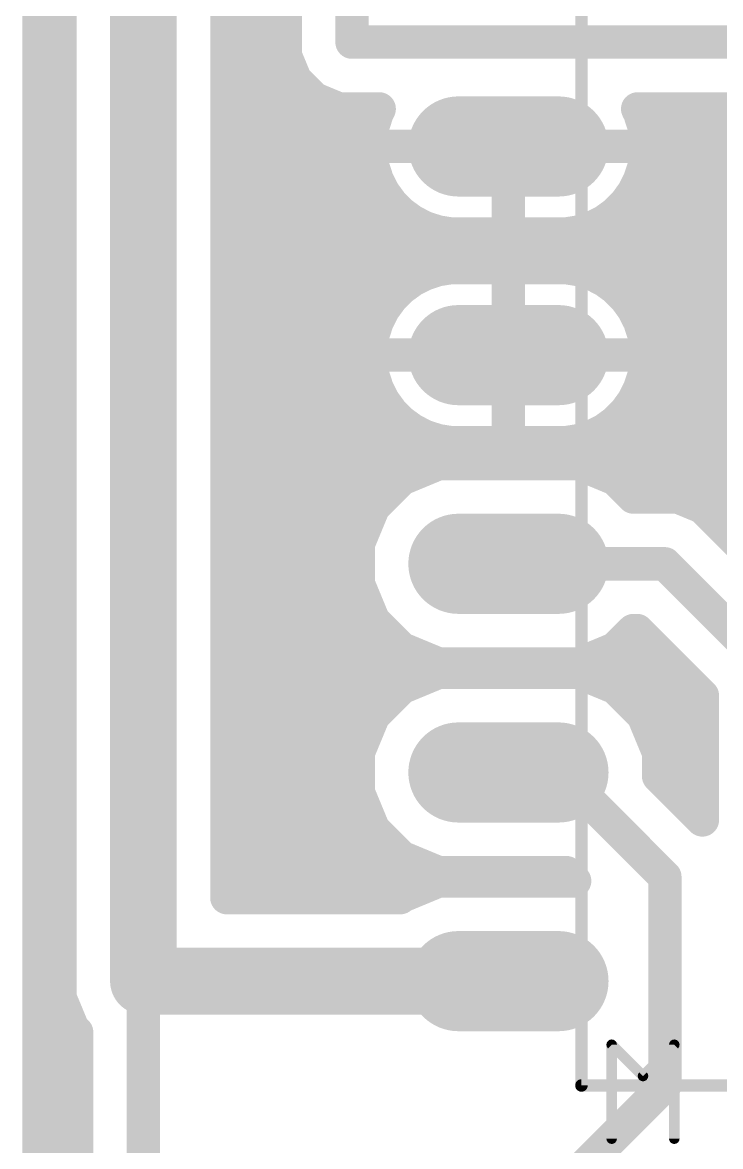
# Model space of a CAD drawing. Extents: x -0.2 to 52.3, y -1.5 to 54.9.
# Drawn here: x -0.2 to 8.3, y 6.88 to 20.56 of the extents above; entities that cross this region are included whole.
import ezdxf

# ---------------------------------------------------------------- set-up
doc = ezdxf.new("R2010")
doc.units = 0
for name, color, linetype in [('16', 175, 'CONTINUOUS'), ('17', 82, 'CONTINUOUS'), ('21', 253, 'CONTINUOUS'), ('25', 253, 'CONTINUOUS')]:
    doc.layers.add(name, color=color, linetype=linetype)

# ---------------------------------------------------------------- blocks, each defined once
blk = doc.blocks.new('LONGP100')
at = {"const_width": 1}
blk.add_lwpolyline([(-0.5, 0), (0.5, 0)], dxfattribs=at)
at = {"const_width": 0.5}
for points in [[(-0.5, 0.25, 1), (-0.5, -0.25)], [(0.5, -0.25, 1), (0.5, 0.25)]]:
    blk.add_lwpolyline(points, format="xyb", dxfattribs=at)

msp = doc.modelspace()

# ---------------------------------------------------------------- linework, layer by layer
at = {"layer": '16'}
for points, const_width in [([(0, 0), (0, 54.61)], 0.4064), ([(0.254, 35.7621), (0.254, 8.6879)], 0.4064), ([(1.27, 8.89), (1.27, 35.56)], 0.8128), ([(2.286, 9.906), (2.286, 35.1392)], 0.4064), ([(2.9972, 33.1817), (2.9972, 20.1583)], 0.4064), ([(3.81, 26.67), (3.81, 20.32)], 0.4064), ([(0, 20.7264), (0.254, 20.7264)], 0.4064), ([(2.286, 20.7264), (2.9972, 20.7264)], 0.4064), ([(0, 20.32), (0.254, 20.32)], 0.4064), ([(2.286, 20.32), (2.9972, 20.32)], 0.4064), ([(3.81, 20.32), (15.24, 20.32)], 0.4064), ([(2.9972, 20.1583), (3.1209, 19.8596)], 0.4064), ([(0, 19.9136), (0.254, 19.9136)], 0.4064), ([(2.286, 19.9136), (3.0986, 19.9136)], 0.4064), ([(3.1209, 19.8596), (3.3496, 19.6309)], 0.4064), ([(0, 19.5072), (0.254, 19.5072)], 0.4064), ([(2.286, 19.5072), (3.6483, 19.5072)], 0.4064), ([(3.3496, 19.6309), (3.6483, 19.5072)], 0.4064), ([(3.6483, 19.5072), (4.1411, 19.5072)], 0.4064), ([(4.1411, 19.5072), (4.1168, 19.4595)], 0.4064), ([(7.3132, 19.4595), (7.2889, 19.5072)], 0.4064), ([(7.2889, 19.5072), (11.7611, 19.5072)], 0.4064), ([(4.1168, 19.4595), (4.0649, 19.2998)], 0.4064), ([(7.3651, 19.2998), (7.3132, 19.4595)], 0.4064), ([(4.0649, 19.2998), (4.0386, 19.134)], 0.4064), ([(7.3914, 19.134), (7.3651, 19.2998)], 0.4064), ([(0, 19.1008), (0.254, 19.1008)], 0.4064), ([(2.286, 19.1008), (4.0386, 19.1008)], 0.4064), ([(4.0386, 19.134), (4.0386, 19.05)], 0.4064), ([(7.3914, 19.05), (7.3914, 19.134)], 0.4064), ([(7.3914, 19.1008), (11.6586, 19.1008)], 0.4064), ([(4.0386, 19.05), (5.715, 19.05)], 0.4064), ([(5.715, 19.05), (4.0386, 19.05)], 0.4064), ([(4.0386, 19.05), (4.0386, 18.966)], 0.4064), ([(4.0386, 18.966), (4.0649, 18.8002)], 0.4064), ([(5.715, 19.05), (5.715, 19.05)], 0.4064), ([(5.715, 17.9832), (5.715, 19.05)], 0.4064), ([(5.715, 19.05), (5.715, 19.05)], 0.4064), ([(5.715, 19.05), (5.715, 17.9832)], 0.4064), ([(7.3914, 19.05), (5.715, 19.05)], 0.4064), ([(5.715, 19.05), (5.715, 19.05)], 0.4064), ([(5.715, 19.05), (7.3914, 19.05)], 0.4064), ([(7.3651, 18.8002), (7.3914, 18.966)], 0.4064), ([(7.3914, 18.966), (7.3914, 19.05)], 0.4064), ([(0, 18.6944), (0.254, 18.6944)], 0.4064), ([(2.286, 18.6944), (4.0992, 18.6944)], 0.4064), ([(4.0649, 18.8002), (4.1168, 18.6405)], 0.4064), ([(5.715, 18.6944), (5.715, 18.6944)], 0.4064), ([(7.3132, 18.6405), (7.3651, 18.8002)], 0.4064), ([(7.3308, 18.6944), (11.7192, 18.6944)], 0.4064), ([(4.1168, 18.6405), (4.193, 18.4909)], 0.4064), ([(7.237, 18.4909), (7.3132, 18.6405)], 0.4064), ([(4.193, 18.4909), (4.2917, 18.355)], 0.4064), ([(7.1383, 18.355), (7.237, 18.4909)], 0.4064), ([(0, 18.288), (0.254, 18.288)], 0.4064), ([(2.286, 18.288), (4.3587, 18.288)], 0.4064), ([(4.2917, 18.355), (4.4104, 18.2363)], 0.4064), ([(5.715, 18.288), (5.715, 18.288)], 0.4064), ([(7.0196, 18.2363), (7.1383, 18.355)], 0.4064), ([(7.0713, 18.288), (11.9787, 18.288)], 0.4064), ([(4.4104, 18.2363), (4.5463, 18.1376)], 0.4064), ([(4.5463, 18.1376), (4.6959, 18.0614)], 0.4064), ([(6.7341, 18.0614), (6.8837, 18.1376)], 0.4064), ([(6.8837, 18.1376), (7.0196, 18.2363)], 0.4064), ([(4.6959, 18.0614), (4.8556, 18.0095)], 0.4064), ([(4.8556, 18.0095), (5.0214, 17.9832)], 0.4064), ([(6.4086, 17.9832), (6.5744, 18.0095)], 0.4064), ([(6.5744, 18.0095), (6.7341, 18.0614)], 0.4064), ([(0, 17.8816), (0.254, 17.8816)], 0.4064), ([(2.286, 17.8816), (14.4272, 17.8816)], 0.4064), ([(5.0214, 17.9832), (5.715, 17.9832)], 0.4064), ([(5.715, 17.9832), (6.4086, 17.9832)], 0.4064), ([(0, 17.4752), (0.254, 17.4752)], 0.4064), ([(2.286, 17.4752), (4.6499, 17.4752)], 0.4064), ([(4.6959, 17.4986), (4.5463, 17.4224)], 0.4064), ([(4.8556, 17.5505), (4.6959, 17.4986)], 0.4064), ([(5.0214, 17.5768), (4.8556, 17.5505)], 0.4064), ([(5.715, 17.5768), (5.0214, 17.5768)], 0.4064), ([(6.4086, 17.5768), (5.715, 17.5768)], 0.4064), ([(5.715, 17.5768), (5.715, 16.51)], 0.4064), ([(5.715, 16.51), (5.715, 17.5768)], 0.4064), ([(5.715, 17.4752), (5.715, 17.4752)], 0.4064), ([(6.5744, 17.5505), (6.4086, 17.5768)], 0.4064), ([(6.7341, 17.4986), (6.5744, 17.5505)], 0.4064), ([(6.8837, 17.4224), (6.7341, 17.4986)], 0.4064), ([(6.7801, 17.4752), (12.2699, 17.4752)], 0.4064), ([(4.4104, 17.3237), (4.2917, 17.205)], 0.4064), ([(4.5463, 17.4224), (4.4104, 17.3237)], 0.4064), ([(7.0196, 17.3237), (6.8837, 17.4224)], 0.4064), ([(7.1383, 17.205), (7.0196, 17.3237)], 0.4064), ([(4.2917, 17.205), (4.193, 17.0691)], 0.4064), ([(7.237, 17.0691), (7.1383, 17.205)], 0.4064), ([(0, 17.0688), (0.254, 17.0688)], 0.4064), ([(2.286, 17.0688), (4.1928, 17.0688)], 0.4064), ([(4.193, 17.0691), (4.1168, 16.9195)], 0.4064), ([(5.715, 17.0688), (5.715, 17.0688)], 0.4064), ([(7.3132, 16.9195), (7.237, 17.0691)], 0.4064), ([(7.2372, 17.0688), (11.8128, 17.0688)], 0.4064), ([(4.1168, 16.9195), (4.0649, 16.7598)], 0.4064), ([(7.3651, 16.7598), (7.3132, 16.9195)], 0.4064), ([(0, 16.6624), (0.254, 16.6624)], 0.4064), ([(2.286, 16.6624), (4.0494, 16.6624)], 0.4064), ([(4.0649, 16.7598), (4.0386, 16.594)], 0.4064), ([(5.715, 16.6624), (5.715, 16.6624)], 0.4064), ([(7.3914, 16.594), (7.3651, 16.7598)], 0.4064), ([(7.3806, 16.6624), (11.6694, 16.6624)], 0.4064), ([(4.0386, 16.594), (4.0386, 16.51)], 0.4064), ([(4.0386, 16.51), (5.715, 16.51)], 0.4064), ([(5.715, 16.51), (4.0386, 16.51)], 0.4064), ([(4.0386, 16.51), (4.0386, 16.426)], 0.4064), ([(7.3914, 16.51), (5.715, 16.51)], 0.4064), ([(5.715, 16.51), (5.715, 16.51)], 0.4064), ([(5.715, 16.51), (7.3914, 16.51)], 0.4064), ([(5.715, 16.51), (5.715, 16.51)], 0.4064), ([(5.715, 16.51), (5.715, 16.51)], 0.4064), ([(5.715, 15.4432), (5.715, 16.51)], 0.4064), ([(5.715, 16.51), (5.715, 16.51)], 0.4064), ([(5.715, 16.51), (5.715, 15.4432)], 0.4064), ([(7.3914, 16.51), (7.3914, 16.594)], 0.4064), ([(7.3914, 16.426), (7.3914, 16.51)], 0.4064), ([(4.0386, 16.426), (4.0649, 16.2602)], 0.4064), ([(7.3651, 16.2602), (7.3914, 16.426)], 0.4064), ([(0, 16.256), (0.254, 16.256)], 0.4064), ([(2.286, 16.256), (4.0662, 16.256)], 0.4064), ([(4.0649, 16.2602), (4.1168, 16.1005)], 0.4064), ([(5.715, 16.256), (5.715, 16.256)], 0.4064), ([(7.3132, 16.1005), (7.3651, 16.2602)], 0.4064), ([(7.3638, 16.256), (11.6862, 16.256)], 0.4064), ([(4.1168, 16.1005), (4.193, 15.9509)], 0.4064), ([(7.237, 15.9509), (7.3132, 16.1005)], 0.4064), ([(4.193, 15.9509), (4.2917, 15.815)], 0.4064), ([(7.1383, 15.815), (7.237, 15.9509)], 0.4064), ([(0, 15.8496), (0.254, 15.8496)], 0.4064), ([(2.286, 15.8496), (4.2666, 15.8496)], 0.4064), ([(4.2917, 15.815), (4.4104, 15.6963)], 0.4064), ([(5.715, 15.8496), (5.715, 15.8496)], 0.4064), ([(7.0196, 15.6963), (7.1383, 15.815)], 0.4064), ([(7.1634, 15.8496), (11.8866, 15.8496)], 0.4064), ([(4.4104, 15.6963), (4.5463, 15.5976)], 0.4064), ([(6.8837, 15.5976), (7.0196, 15.6963)], 0.4064), ([(4.5463, 15.5976), (4.6959, 15.5214)], 0.4064), ([(6.7341, 15.5214), (6.8837, 15.5976)], 0.4064), ([(0, 15.4432), (0.254, 15.4432)], 0.4064), ([(2.286, 15.4432), (5.0214, 15.4432)], 0.4064), ([(4.6959, 15.5214), (4.8556, 15.4695)], 0.4064), ([(4.8556, 15.4695), (5.0214, 15.4432)], 0.4064), ([(5.0214, 15.4432), (5.715, 15.4432)], 0.4064), ([(5.715, 15.4432), (6.4086, 15.4432)], 0.4064), ([(5.715, 15.4432), (5.715, 15.4432)], 0.4064), ([(6.4086, 15.4432), (6.5744, 15.4695)], 0.4064), ([(6.4086, 15.4432), (12.6414, 15.4432)], 0.4064), ([(6.5744, 15.4695), (6.7341, 15.5214)], 0.4064), ([(4.8629, 15.1892), (4.4148, 15.0036)], 0.4064), ([(6.5671, 15.1892), (4.8629, 15.1892)], 0.4064), ([(7.0152, 15.0036), (6.5671, 15.1892)], 0.4064), ([(0, 15.0368), (0.254, 15.0368)], 0.4064), ([(2.286, 15.0368), (4.495, 15.0368)], 0.4064), ([(4.4148, 15.0036), (4.0718, 14.6606)], 0.4064), ([(6.935, 15.0368), (12.115, 15.0368)], 0.4064), ([(7.236, 14.7828), (7.0152, 15.0036)], 0.4064), ([(7.7817, 14.7828), (7.236, 14.7828)], 0.4064), ([(8.0804, 14.6591), (7.7817, 14.7828)], 0.4064), ([(0, 14.6304), (0.254, 14.6304)], 0.4064), ([(2.286, 14.6304), (4.0593, 14.6304)], 0.4064), ([(4.0718, 14.6606), (3.8862, 14.2125)], 0.4064), ([(9.3504, 13.3891), (8.0804, 14.6591)], 0.4064), ([(8.1091, 14.6304), (10.9409, 14.6304)], 0.4064), ([(0, 14.224), (0.254, 14.224)], 0.4064), ([(2.286, 14.224), (3.891, 14.224)], 0.4064), ([(3.8862, 14.2125), (3.8862, 13.7275)], 0.4064), ([(5.715, 13.97), (7.62, 13.97)], 0.4064), ([(7.62, 13.97), (8.89, 12.7)], 0.4064), ([(0, 13.8176), (0.254, 13.8176)], 0.4064), ([(2.286, 13.8176), (3.8862, 13.8176)], 0.4064), ([(3.8862, 13.7275), (4.0718, 13.2794)], 0.4064), ([(0, 13.4112), (0.254, 13.4112)], 0.4064), ([(2.286, 13.4112), (4.0172, 13.4112)], 0.4064), ([(4.0718, 13.2794), (4.4148, 12.9364)], 0.4064), ([(7.0152, 12.9364), (7.236, 13.1572)], 0.4064), ([(7.236, 13.1572), (7.2833, 13.1572)], 0.4064), ([(7.2833, 13.1572), (8.0772, 12.3633)], 0.4064), ([(0, 13.0048), (0.254, 13.0048)], 0.4064), ([(2.286, 13.0048), (4.3464, 13.0048)], 0.4064), ([(4.4148, 12.9364), (4.8629, 12.7508)], 0.4064), ([(6.5671, 12.7508), (7.0152, 12.9364)], 0.4064), ([(7.0836, 13.0048), (7.4357, 13.0048)], 0.4064), ([(4.8629, 12.7508), (6.5671, 12.7508)], 0.4064), ([(0, 12.5984), (0.254, 12.5984)], 0.4064), ([(2.286, 12.5984), (4.7403, 12.5984)], 0.4064), ([(4.8629, 12.6492), (4.4148, 12.4636)], 0.4064), ([(6.5671, 12.6492), (4.8629, 12.6492)], 0.4064), ([(7.0152, 12.4636), (6.5671, 12.6492)], 0.4064), ([(6.6897, 12.5984), (7.8421, 12.5984)], 0.4064), ([(4.4148, 12.4636), (4.0718, 12.1206)], 0.4064), ([(7.3582, 12.1206), (7.0152, 12.4636)], 0.4064), ([(8.0772, 12.3633), (8.0772, 10.8523)], 0.4064), ([(0, 12.192), (0.254, 12.192)], 0.4064), ([(2.286, 12.192), (4.1432, 12.192)], 0.4064), ([(4.0718, 12.1206), (3.8862, 11.6725)], 0.4064), ([(7.2868, 12.192), (8.0772, 12.192)], 0.4064), ([(7.5438, 11.6725), (7.3582, 12.1206)], 0.4064), ([(0, 11.7856), (0.254, 11.7856)], 0.4064), ([(2.286, 11.7856), (3.933, 11.7856)], 0.4064), ([(7.497, 11.7856), (8.0772, 11.7856)], 0.4064), ([(3.8862, 11.6725), (3.8862, 11.1875)], 0.4064), ([(7.5438, 11.3857), (7.5438, 11.6725)], 0.4064), ([(5.715, 11.43), (6.35, 11.43)], 0.4064), ([(6.35, 11.43), (7.62, 10.16)], 0.4064), ([(0, 11.3792), (0.254, 11.3792)], 0.4064), ([(2.286, 11.3792), (3.8862, 11.3792)], 0.4064), ([(8.0772, 10.8523), (7.5438, 11.3857)], 0.4064), ([(7.5503, 11.3792), (8.0772, 11.3792)], 0.4064), ([(3.8862, 11.1875), (4.0718, 10.7394)], 0.4064), ([(0, 10.9728), (0.254, 10.9728)], 0.4064), ([(2.286, 10.9728), (3.9751, 10.9728)], 0.4064), ([(7.9567, 10.9728), (8.0772, 10.9728)], 0.4064), ([(4.0718, 10.7394), (4.4148, 10.3964)], 0.4064), ([(0, 10.5664), (0.254, 10.5664)], 0.4064), ([(2.286, 10.5664), (4.2448, 10.5664)], 0.4064), ([(4.4148, 10.3964), (4.8629, 10.2108)], 0.4064), ([(4.8629, 10.2108), (6.4197, 10.2108)], 0.4064), ([(6.4197, 10.2108), (6.5213, 10.1092)], 0.4064), ([(0, 10.16), (0.254, 10.16)], 0.4064), ([(2.286, 10.16), (6.4705, 10.16)], 0.4064), ([(4.8629, 10.1092), (4.4148, 9.9236)], 0.4064), ([(6.5213, 10.1092), (4.8629, 10.1092)], 0.4064), ([(7.62, 10.16), (7.62, 7.62)], 0.4064), ([(4.4148, 9.9236), (4.3972, 9.906)], 0.4064), ([(4.3972, 9.906), (2.286, 9.906)], 0.4064), ([(0, 9.7536), (0.254, 9.7536)], 0.4064), ([(0, 9.3472), (0.254, 9.3472)], 0.4064), ([(5.715, 8.89), (1.27, 8.89)], 0.8128), ([(0, 8.9408), (0.254, 8.9408)], 0.4064), ([(1.27, 2.54), (1.27, 8.89)], 0.4064), ([(0.254, 8.6879), (0.4087, 8.3145)], 0.4064), ([(0, 8.5344), (0.3176, 8.5344)], 0.4064), ([(0.4087, 8.3145), (0.4572, 8.266)], 0.4064), ([(0.4572, 8.266), (0.4572, 2.3783)], 0.4064), ([(0, 8.128), (0.4572, 8.128)], 0.4064), ([(0, 7.7216), (0.4572, 7.7216)], 0.4064), ([(7.62, 7.62), (6.35, 6.35)], 0.4064), ([(0, 7.3152), (0.4572, 7.3152)], 0.4064), ([(0, 6.9088), (0.4572, 6.9088)], 0.4064)]:
    msp.add_lwpolyline(points, dxfattribs=dict(at, const_width=const_width))
for points, const_width in [([(0, 20.828, 1), (0, 20.6248)], 0.2032), ([(0.254, 20.6248, 1), (0.254, 20.828)], 0.2032), ([(2.286, 20.828, 1), (2.286, 20.6248)], 0.2032), ([(2.9972, 20.6248, 1), (2.9972, 20.828)], 0.2032), ([(0, 20.4216, 1), (0, 20.2184)], 0.2032), ([(0.254, 20.2184, 1), (0.254, 20.4216)], 0.2032), ([(2.286, 20.4216, 1), (2.286, 20.2184)], 0.2032), ([(2.9972, 20.2184, 1), (2.9972, 20.4216)], 0.2032), ([(3.81, 20.4216, 1), (3.81, 20.2184)], 0.2032), ([(3.7084, 20.32, 1), (3.9116, 20.32)], 0.2032), ([(3.0911, 20.1972, 1), (2.9033, 20.1194)], 0.2032), ([(2.8956, 20.1583, 1), (3.0988, 20.1583)], 0.2032), ([(0, 20.0152, 1), (0, 19.812)], 0.2032), ([(0.254, 19.812, 1), (0.254, 20.0152)], 0.2032), ([(2.286, 20.0152, 1), (2.286, 19.812)], 0.2032), ([(3.0986, 19.812, 1), (3.0986, 20.0152)], 0.2032), ([(3.1928, 19.9314, 1), (3.0491, 19.7877)], 0.2032), ([(3.0271, 19.8207, 1), (3.2148, 19.8985)], 0.2032), ([(0, 19.6088, 1), (0, 19.4056)], 0.2032), ([(0.254, 19.4056, 1), (0.254, 19.6088)], 0.2032), ([(2.286, 19.6088, 1), (2.286, 19.4056)], 0.2032), ([(3.3885, 19.7248, 1), (3.3107, 19.5371)], 0.2032), ([(3.2777, 19.5591, 1), (3.4214, 19.7028)], 0.2032), ([(3.6483, 19.6088, 1), (3.6483, 19.4056)], 0.2032), ([(3.6094, 19.4133, 1), (3.6872, 19.6011)], 0.2032), ([(3.6483, 19.4056, 1), (3.6483, 19.6088)], 0.2032), ([(4.2316, 19.4611, 1), (4.0505, 19.5533)], 0.2032), ([(4.1411, 19.4056, 1), (4.1411, 19.6088)], 0.2032), ([(7.3795, 19.5533, 1), (7.1984, 19.4611)], 0.2032), ([(7.2889, 19.6088, 1), (7.2889, 19.4056)], 0.2032), ([(4.0262, 19.5056, 1), (4.2073, 19.4134)], 0.2032), ([(4.2134, 19.4281, 1), (4.0201, 19.4909)], 0.2032), ([(7.4099, 19.4909, 1), (7.2166, 19.4281)], 0.2032), ([(7.2227, 19.4134, 1), (7.4038, 19.5056)], 0.2032), ([(3.9682, 19.3312, 1), (4.1615, 19.2684)], 0.2032), ([(4.1652, 19.2839, 1), (3.9645, 19.3157)], 0.2032), ([(7.4655, 19.3157, 1), (7.2648, 19.2839)], 0.2032), ([(7.2685, 19.2684, 1), (7.4618, 19.3312)], 0.2032), ([(0, 19.2024, 1), (0, 18.9992)], 0.2032), ([(0.254, 18.9992, 1), (0.254, 19.2024)], 0.2032), ([(2.286, 19.2024, 1), (2.286, 18.9992)], 0.2032), ([(4.1402, 19.134, 1), (3.937, 19.134)], 0.2032), ([(4.0386, 18.9992, 1), (4.0386, 19.2024)], 0.2032), ([(7.493, 19.134, 1), (7.2898, 19.134)], 0.2032), ([(7.3914, 19.2024, 1), (7.3914, 18.9992)], 0.2032), ([(4.0386, 19.1516, 1), (4.0386, 18.9484)], 0.2032), ([(4.0386, 19.1516, 1), (4.0386, 18.9484)], 0.2032), ([(4.1402, 19.05, 1), (3.937, 19.05)], 0.2032), ([(3.9383, 19.1499, 1), (4.1389, 19.1181)], 0.2032), ([(4.1389, 18.9819, 1), (3.9383, 18.9501)], 0.2032), ([(5.8166, 19.05, 1), (5.6134, 19.05)], 0.2032), ([(5.8166, 19.05, 1), (5.6134, 19.05)], 0.2032), ([(5.715, 19.1516, 1), (5.715, 18.9484)], 0.2032), ([(5.8166, 19.05, 1), (5.6134, 19.05)], 0.2032), ([(5.715, 19.1516, 1), (5.715, 18.9484)], 0.2032), ([(5.8166, 19.05, 1), (5.6134, 19.05)], 0.2032), ([(5.715, 19.1516, 1), (5.715, 18.9484)], 0.2032), ([(5.715, 18.9484, 1), (5.715, 19.1516)], 0.2032), ([(5.715, 18.9484, 1), (5.715, 19.1516)], 0.2032), ([(5.715, 18.9484, 1), (5.715, 19.1516)], 0.2032), ([(7.493, 19.05, 1), (7.2898, 19.05)], 0.2032), ([(7.291, 19.1181, 1), (7.4917, 19.1499)], 0.2032), ([(7.4917, 18.9501, 1), (7.291, 18.9819)], 0.2032), ([(7.3914, 18.9484, 1), (7.3914, 19.1516)], 0.2032), ([(7.3914, 18.9484, 1), (7.3914, 19.1516)], 0.2032), ([(3.937, 19.05, 1), (4.1402, 19.05)], 0.2032), ([(3.937, 18.966, 1), (4.1402, 18.966)], 0.2032), ([(5.6134, 19.05, 1), (5.8166, 19.05)], 0.2032), ([(5.6134, 19.05, 1), (5.8166, 19.05)], 0.2032), ([(7.2898, 19.05, 1), (7.493, 19.05)], 0.2032), ([(7.2898, 18.966, 1), (7.493, 18.966)], 0.2032), ([(0, 18.796, 1), (0, 18.5928)], 0.2032), ([(0.254, 18.5928, 1), (0.254, 18.796)], 0.2032), ([(2.286, 18.796, 1), (2.286, 18.5928)], 0.2032), ([(4.1615, 18.8316, 1), (3.9682, 18.7688)], 0.2032), ([(3.9645, 18.7843, 1), (4.1652, 18.8161)], 0.2032), ([(4.0992, 18.5928, 1), (4.0992, 18.796)], 0.2032), ([(5.715, 18.796, 1), (5.715, 18.5928)], 0.2032), ([(5.715, 18.5928, 1), (5.715, 18.796)], 0.2032), ([(7.3308, 18.796, 1), (7.3308, 18.5928)], 0.2032), ([(7.2648, 18.8161, 1), (7.4655, 18.7843)], 0.2032), ([(7.4618, 18.7688, 1), (7.2685, 18.8316)], 0.2032), ([(4.2073, 18.6866, 1), (4.0262, 18.5944)], 0.2032), ([(4.0201, 18.6091, 1), (4.2134, 18.6719)], 0.2032), ([(7.2166, 18.6719, 1), (7.4099, 18.6091)], 0.2032), ([(7.4038, 18.5944, 1), (7.2227, 18.6866)], 0.2032), ([(4.2752, 18.5506, 1), (4.1108, 18.4312)], 0.2032), ([(4.1025, 18.4447, 1), (4.2835, 18.537)], 0.2032), ([(7.1465, 18.537, 1), (7.3275, 18.4447)], 0.2032), ([(7.3192, 18.4312, 1), (7.1548, 18.5506)], 0.2032), ([(0, 18.3896, 1), (0, 18.1864)], 0.2032), ([(0.254, 18.1864, 1), (0.254, 18.3896)], 0.2032), ([(2.286, 18.3896, 1), (2.286, 18.1864)], 0.2032), ([(4.3635, 18.4269, 1), (4.2198, 18.2832)], 0.2032), ([(4.2095, 18.2953, 1), (4.3739, 18.4147)], 0.2032), ([(4.3587, 18.1864, 1), (4.3587, 18.3896)], 0.2032), ([(5.715, 18.3896, 1), (5.715, 18.1864)], 0.2032), ([(5.715, 18.1864, 1), (5.715, 18.3896)], 0.2032), ([(7.0713, 18.3896, 1), (7.0713, 18.1864)], 0.2032), ([(7.0561, 18.4147, 1), (7.2205, 18.2953)], 0.2032), ([(7.2101, 18.2832, 1), (7.0665, 18.4269)], 0.2032), ([(4.4701, 18.3185, 1), (4.3507, 18.1541)], 0.2032), ([(4.3386, 18.1644, 1), (4.4823, 18.3081)], 0.2032), ([(4.5924, 18.2281, 1), (4.5001, 18.0471)], 0.2032), ([(6.9298, 18.0471, 1), (6.8376, 18.2281)], 0.2032), ([(6.9477, 18.3081, 1), (7.0914, 18.1644)], 0.2032), ([(7.0793, 18.1541, 1), (6.9599, 18.3185)], 0.2032), ([(4.4866, 18.0554, 1), (4.606, 18.2198)], 0.2032), ([(4.7273, 18.158, 1), (4.6645, 17.9647)], 0.2032), ([(4.6498, 17.9708, 1), (4.742, 18.1519)], 0.2032), ([(4.8715, 18.1098, 1), (4.8397, 17.9091)], 0.2032), ([(4.8242, 17.9128, 1), (4.887, 18.1061)], 0.2032), ([(6.543, 18.1061, 1), (6.6058, 17.9128)], 0.2032), ([(6.5903, 17.9091, 1), (6.5585, 18.1098)], 0.2032), ([(6.688, 18.1519, 1), (6.7802, 17.9708)], 0.2032), ([(6.7655, 17.9647, 1), (6.7027, 18.158)], 0.2032), ([(6.824, 18.2198, 1), (6.9434, 18.0554)], 0.2032), ([(0, 17.9832, 1), (0, 17.78)], 0.2032), ([(0.254, 17.78, 1), (0.254, 17.9832)], 0.2032), ([(2.286, 17.9832, 1), (2.286, 17.78)], 0.2032), ([(5.0214, 18.0848, 1), (5.0214, 17.8816)], 0.2032), ([(5.0055, 17.8829, 1), (5.0373, 18.0835)], 0.2032), ([(5.715, 18.0848, 1), (5.715, 17.8816)], 0.2032), ([(5.6134, 17.9832, 1), (5.8166, 17.9832)], 0.2032), ([(5.6134, 17.9832, 1), (5.8166, 17.9832)], 0.2032), ([(5.715, 17.8816, 1), (5.715, 18.0848)], 0.2032), ([(6.3927, 18.0835, 1), (6.4245, 17.8829)], 0.2032), ([(6.4086, 17.8816, 1), (6.4086, 18.0848)], 0.2032), ([(0, 17.5768, 1), (0, 17.3736)], 0.2032), ([(0.254, 17.3736, 1), (0.254, 17.5768)], 0.2032), ([(2.286, 17.5768, 1), (2.286, 17.3736)], 0.2032), ([(4.6645, 17.5953, 1), (4.7273, 17.402)], 0.2032), ([(4.742, 17.4081, 1), (4.6498, 17.5892)], 0.2032), ([(4.6499, 17.3736, 1), (4.6499, 17.5768)], 0.2032), ([(4.8397, 17.6509, 1), (4.8715, 17.4502)], 0.2032), ([(4.887, 17.4539, 1), (4.8242, 17.6472)], 0.2032), ([(5.0214, 17.6784, 1), (5.0214, 17.4752)], 0.2032), ([(5.0373, 17.4764, 1), (5.0055, 17.6771)], 0.2032), ([(5.715, 17.6784, 1), (5.715, 17.4752)], 0.2032), ([(5.8166, 17.5768, 1), (5.6134, 17.5768)], 0.2032), ([(5.8166, 17.5768, 1), (5.6134, 17.5768)], 0.2032), ([(5.715, 17.5768, 1), (5.715, 17.3736)], 0.2032), ([(5.715, 17.4752, 1), (5.715, 17.6784)], 0.2032), ([(5.715, 17.3736, 1), (5.715, 17.5768)], 0.2032), ([(6.4245, 17.6771, 1), (6.3927, 17.4764)], 0.2032), ([(6.4086, 17.4752, 1), (6.4086, 17.6784)], 0.2032), ([(6.6058, 17.6472, 1), (6.543, 17.4539)], 0.2032), ([(6.5585, 17.4502, 1), (6.5903, 17.6509)], 0.2032), ([(6.7802, 17.5892, 1), (6.688, 17.4081)], 0.2032), ([(6.7801, 17.5768, 1), (6.7801, 17.3736)], 0.2032), ([(6.7027, 17.402, 1), (6.7655, 17.5953)], 0.2032), ([(4.4823, 17.2519, 1), (4.3386, 17.3955)], 0.2032), ([(4.5001, 17.5129, 1), (4.5924, 17.3319)], 0.2032), ([(4.606, 17.3402, 1), (4.4866, 17.5046)], 0.2032), ([(6.9434, 17.5046, 1), (6.824, 17.3402)], 0.2032), ([(6.8376, 17.3319, 1), (6.9298, 17.5129)], 0.2032), ([(7.0914, 17.3955, 1), (6.9477, 17.2519)], 0.2032), ([(4.2198, 17.2768, 1), (4.3635, 17.1331)], 0.2032), ([(4.3739, 17.1453, 1), (4.2095, 17.2647)], 0.2032), ([(4.3507, 17.4059, 1), (4.4701, 17.2415)], 0.2032), ([(6.9599, 17.2415, 1), (7.0793, 17.4059)], 0.2032), ([(7.2205, 17.2647, 1), (7.0561, 17.1453)], 0.2032), ([(7.0665, 17.1331, 1), (7.2101, 17.2768)], 0.2032), ([(0, 17.1704, 1), (0, 16.9672)], 0.2032), ([(0.254, 16.9672, 1), (0.254, 17.1704)], 0.2032), ([(2.286, 17.1704, 1), (2.286, 16.9672)], 0.2032), ([(4.2835, 17.023, 1), (4.1025, 17.1152)], 0.2032), ([(4.1928, 16.9672, 1), (4.1928, 17.1704)], 0.2032), ([(5.715, 17.1704, 1), (5.715, 16.9672)], 0.2032), ([(5.715, 16.9672, 1), (5.715, 17.1704)], 0.2032), ([(7.3275, 17.1152, 1), (7.1465, 17.023)], 0.2032), ([(7.2372, 17.1704, 1), (7.2372, 16.9672)], 0.2032), ([(4.2134, 16.8881, 1), (4.0201, 16.9509)], 0.2032), ([(4.1108, 17.1288, 1), (4.2752, 17.0094)], 0.2032), ([(7.1548, 17.0094, 1), (7.3192, 17.1288)], 0.2032), ([(7.4099, 16.9509, 1), (7.2166, 16.8881)], 0.2032), ([(4.0262, 16.9656, 1), (4.2073, 16.8734)], 0.2032), ([(7.2227, 16.8734, 1), (7.4038, 16.9656)], 0.2032), ([(0, 16.764, 1), (0, 16.5608)], 0.2032), ([(0.254, 16.5608, 1), (0.254, 16.764)], 0.2032), ([(2.286, 16.764, 1), (2.286, 16.5608)], 0.2032), ([(3.9682, 16.7912, 1), (4.1615, 16.7284)], 0.2032), ([(4.1652, 16.7439, 1), (3.9645, 16.7757)], 0.2032), ([(4.0494, 16.5608, 1), (4.0494, 16.764)], 0.2032), ([(5.715, 16.764, 1), (5.715, 16.5608)], 0.2032), ([(5.715, 16.5608, 1), (5.715, 16.764)], 0.2032), ([(7.4655, 16.7757, 1), (7.2648, 16.7439)], 0.2032), ([(7.2685, 16.7284, 1), (7.4618, 16.7912)], 0.2032), ([(7.3806, 16.764, 1), (7.3806, 16.5608)], 0.2032), ([(4.1402, 16.594, 1), (3.937, 16.594)], 0.2032), ([(4.0386, 16.6116, 1), (4.0386, 16.4084)], 0.2032), ([(4.0386, 16.6116, 1), (4.0386, 16.4084)], 0.2032), ([(4.1402, 16.51, 1), (3.937, 16.51)], 0.2032), ([(3.9383, 16.6099, 1), (4.1389, 16.5781)], 0.2032), ([(5.715, 16.6116, 1), (5.715, 16.4084)], 0.2032), ([(5.8166, 16.51, 1), (5.6134, 16.51)], 0.2032), ([(5.715, 16.6116, 1), (5.715, 16.4084)], 0.2032), ([(5.715, 16.6116, 1), (5.715, 16.4084)], 0.2032), ([(5.8166, 16.51, 1), (5.6134, 16.51)], 0.2032), ([(5.8166, 16.51, 1), (5.6134, 16.51)], 0.2032), ([(5.715, 16.6116, 1), (5.715, 16.4084)], 0.2032), ([(5.8166, 16.51, 1), (5.6134, 16.51)], 0.2032), ([(5.715, 16.4084, 1), (5.715, 16.6116)], 0.2032), ([(5.715, 16.4084, 1), (5.715, 16.6116)], 0.2032), ([(5.715, 16.4084, 1), (5.715, 16.6116)], 0.2032), ([(5.715, 16.4084, 1), (5.715, 16.6116)], 0.2032), ([(7.493, 16.594, 1), (7.2898, 16.594)], 0.2032), ([(7.493, 16.51, 1), (7.2898, 16.51)], 0.2032), ([(7.291, 16.5781, 1), (7.4917, 16.6099)], 0.2032), ([(7.3914, 16.4084, 1), (7.3914, 16.6116)], 0.2032), ([(7.3914, 16.4084, 1), (7.3914, 16.6116)], 0.2032), ([(4.1389, 16.4419, 1), (3.9383, 16.4101)], 0.2032), ([(3.937, 16.51, 1), (4.1402, 16.51)], 0.2032), ([(5.6134, 16.51, 1), (5.8166, 16.51)], 0.2032), ([(5.6134, 16.51, 1), (5.8166, 16.51)], 0.2032), ([(5.6134, 16.51, 1), (5.8166, 16.51)], 0.2032), ([(5.6134, 16.51, 1), (5.8166, 16.51)], 0.2032), ([(7.2898, 16.51, 1), (7.493, 16.51)], 0.2032), ([(7.4917, 16.4101, 1), (7.291, 16.4419)], 0.2032), ([(0, 16.3576, 1), (0, 16.1544)], 0.2032), ([(0.254, 16.1544, 1), (0.254, 16.3576)], 0.2032), ([(2.286, 16.3576, 1), (2.286, 16.1544)], 0.2032), ([(3.937, 16.426, 1), (4.1402, 16.426)], 0.2032), ([(4.1615, 16.2916, 1), (3.9682, 16.2288)], 0.2032), ([(4.0662, 16.1544, 1), (4.0662, 16.3576)], 0.2032), ([(5.715, 16.3576, 1), (5.715, 16.1544)], 0.2032), ([(5.715, 16.1544, 1), (5.715, 16.3576)], 0.2032), ([(7.3638, 16.3576, 1), (7.3638, 16.1544)], 0.2032), ([(7.4618, 16.2288, 1), (7.2685, 16.2916)], 0.2032), ([(7.2898, 16.426, 1), (7.493, 16.426)], 0.2032), ([(3.9645, 16.2443, 1), (4.1652, 16.2761)], 0.2032), ([(4.2073, 16.1466, 1), (4.0262, 16.0544)], 0.2032), ([(7.4038, 16.0544, 1), (7.2227, 16.1466)], 0.2032), ([(7.2648, 16.2761, 1), (7.4655, 16.2443)], 0.2032), ([(4.0201, 16.0691, 1), (4.2134, 16.1319)], 0.2032), ([(4.2752, 16.0106, 1), (4.1108, 15.8912)], 0.2032), ([(7.3192, 15.8912, 1), (7.1548, 16.0106)], 0.2032), ([(7.2166, 16.1319, 1), (7.4099, 16.0691)], 0.2032), ([(0, 15.9512, 1), (0, 15.748)], 0.2032), ([(0.254, 15.748, 1), (0.254, 15.9512)], 0.2032), ([(2.286, 15.9512, 1), (2.286, 15.748)], 0.2032), ([(4.1025, 15.9047, 1), (4.2835, 15.997)], 0.2032), ([(4.3635, 15.8869, 1), (4.2198, 15.7432)], 0.2032), ([(4.2666, 15.748, 1), (4.2666, 15.9512)], 0.2032), ([(5.715, 15.9512, 1), (5.715, 15.748)], 0.2032), ([(5.715, 15.748, 1), (5.715, 15.9512)], 0.2032), ([(7.1634, 15.9512, 1), (7.1634, 15.748)], 0.2032), ([(7.2101, 15.7432, 1), (7.0665, 15.8869)], 0.2032), ([(7.1465, 15.997, 1), (7.3275, 15.9047)], 0.2032), ([(4.2095, 15.7553, 1), (4.3739, 15.8747)], 0.2032), ([(4.4701, 15.7785, 1), (4.3507, 15.6141)], 0.2032), ([(7.0793, 15.6141, 1), (6.9599, 15.7785)], 0.2032), ([(7.0561, 15.8747, 1), (7.2205, 15.7553)], 0.2032), ([(4.3386, 15.6244, 1), (4.4823, 15.7681)], 0.2032), ([(4.5924, 15.6881, 1), (4.5001, 15.5071)], 0.2032), ([(4.4866, 15.5154, 1), (4.606, 15.6798)], 0.2032), ([(6.824, 15.6798, 1), (6.9434, 15.5154)], 0.2032), ([(6.9298, 15.5071, 1), (6.8376, 15.6881)], 0.2032), ([(6.9477, 15.7681, 1), (7.0914, 15.6244)], 0.2032), ([(0, 15.5448, 1), (0, 15.3416)], 0.2032), ([(0.254, 15.3416, 1), (0.254, 15.5448)], 0.2032), ([(2.286, 15.5448, 1), (2.286, 15.3416)], 0.2032), ([(4.7273, 15.618, 1), (4.6645, 15.4247)], 0.2032), ([(4.6498, 15.4308, 1), (4.742, 15.6119)], 0.2032), ([(4.8715, 15.5698, 1), (4.8397, 15.3691)], 0.2032), ([(4.8242, 15.3728, 1), (4.887, 15.5661)], 0.2032), ([(5.0214, 15.5448, 1), (5.0214, 15.3416)], 0.2032), ([(5.0055, 15.3429, 1), (5.0373, 15.5435)], 0.2032), ([(5.0214, 15.3416, 1), (5.0214, 15.5448)], 0.2032), ([(5.715, 15.5448, 1), (5.715, 15.3416)], 0.2032), ([(5.715, 15.5448, 1), (5.715, 15.3416)], 0.2032), ([(5.715, 15.3416, 1), (5.715, 15.5448)], 0.2032), ([(5.715, 15.3416, 1), (5.715, 15.5448)], 0.2032), ([(6.4086, 15.5448, 1), (6.4086, 15.3416)], 0.2032), ([(6.3927, 15.5435, 1), (6.4245, 15.3429)], 0.2032), ([(6.4086, 15.3416, 1), (6.4086, 15.5448)], 0.2032), ([(6.543, 15.5661, 1), (6.6058, 15.3728)], 0.2032), ([(6.5903, 15.3691, 1), (6.5585, 15.5698)], 0.2032), ([(6.688, 15.6119, 1), (6.7802, 15.4308)], 0.2032), ([(6.7655, 15.4247, 1), (6.7027, 15.618)], 0.2032), ([(5.6134, 15.4432, 1), (5.8166, 15.4432)], 0.2032), ([(5.6134, 15.4432, 1), (5.8166, 15.4432)], 0.2032), ([(4.8629, 15.2908, 1), (4.8629, 15.0876)], 0.2032), ([(4.9018, 15.0953, 1), (4.824, 15.2831)], 0.2032), ([(6.606, 15.2831, 1), (6.5282, 15.0953)], 0.2032), ([(6.5671, 15.0876, 1), (6.5671, 15.2908)], 0.2032), ([(0, 15.1384, 1), (0, 14.9352)], 0.2032), ([(0.254, 14.9352, 1), (0.254, 15.1384)], 0.2032), ([(2.286, 15.1384, 1), (2.286, 14.9352)], 0.2032), ([(4.3759, 15.0975, 1), (4.4537, 14.9097)], 0.2032), ([(4.4866, 14.9317, 1), (4.3429, 15.0754)], 0.2032), ([(4.495, 14.9352, 1), (4.495, 15.1384)], 0.2032), ([(6.935, 15.1384, 1), (6.935, 14.9352)], 0.2032), ([(7.0871, 15.0754, 1), (6.9434, 14.9317)], 0.2032), ([(6.9763, 14.9097, 1), (7.0541, 15.0975)], 0.2032), ([(7.236, 14.8844, 1), (7.236, 14.6812)], 0.2032), ([(7.1642, 14.711, 1), (7.3078, 14.8546)], 0.2032), ([(7.8206, 14.8767, 1), (7.7428, 14.6889)], 0.2032), ([(7.7817, 14.6812, 1), (7.7817, 14.8844)], 0.2032), ([(0, 14.732, 1), (0, 14.5288)], 0.2032), ([(0.254, 14.5288, 1), (0.254, 14.732)], 0.2032), ([(2.286, 14.732, 1), (2.286, 14.5288)], 0.2032), ([(4, 14.7325, 1), (4.1437, 14.5888)], 0.2032), ([(4.1657, 14.6217, 1), (3.9779, 14.6995)], 0.2032), ([(4.0593, 14.5288, 1), (4.0593, 14.732)], 0.2032), ([(8.1523, 14.7309, 1), (8.0086, 14.5872)], 0.2032), ([(8.1091, 14.732, 1), (8.1091, 14.5288)], 0.2032), ([(8.0415, 14.5652, 1), (8.1193, 14.7529)], 0.2032), ([(0, 14.3256, 1), (0, 14.1224)], 0.2032), ([(0.254, 14.1224, 1), (0.254, 14.3256)], 0.2032), ([(2.286, 14.3256, 1), (2.286, 14.1224)], 0.2032), ([(3.9878, 14.2125, 1), (3.7846, 14.2125)], 0.2032), ([(3.891, 14.1224, 1), (3.891, 14.3256)], 0.2032), ([(3.7923, 14.2514, 1), (3.9801, 14.1736)], 0.2032), ([(5.715, 14.0716, 1), (5.715, 13.8684)], 0.2032), ([(7.6918, 14.0418, 1), (7.5482, 13.8982)], 0.2032), ([(7.62, 13.8684, 1), (7.62, 14.0716)], 0.2032), ([(0, 13.9192, 1), (0, 13.716)], 0.2032), ([(0.254, 13.716, 1), (0.254, 13.9192)], 0.2032), ([(2.286, 13.9192, 1), (2.286, 13.716)], 0.2032), ([(3.8862, 13.716, 1), (3.8862, 13.9192)], 0.2032), ([(3.9801, 13.7664, 1), (3.7923, 13.6886)], 0.2032), ([(3.7846, 13.7275, 1), (3.9878, 13.7275)], 0.2032), ([(0, 13.5128, 1), (0, 13.3096)], 0.2032), ([(0.254, 13.3096, 1), (0.254, 13.5128)], 0.2032), ([(2.286, 13.5128, 1), (2.286, 13.3096)], 0.2032), ([(4.0172, 13.3096, 1), (4.0172, 13.5128)], 0.2032), ([(4.1437, 13.3512, 1), (4, 13.2075)], 0.2032), ([(3.9779, 13.2405, 1), (4.1657, 13.3183)], 0.2032), ([(7.236, 13.2588, 1), (7.236, 13.0556)], 0.2032), ([(7.3078, 13.0854, 1), (7.1642, 13.229)], 0.2032), ([(7.3552, 13.229, 1), (7.2115, 13.0854)], 0.2032), ([(7.2833, 13.0556, 1), (7.2833, 13.2588)], 0.2032), ([(0, 13.1064, 1), (0, 12.9032)], 0.2032), ([(0.254, 12.9032, 1), (0.254, 13.1064)], 0.2032), ([(2.286, 13.1064, 1), (2.286, 12.9032)], 0.2032), ([(4.4537, 13.0303, 1), (4.3759, 12.8425)], 0.2032), ([(4.3464, 12.9032, 1), (4.3464, 13.1064)], 0.2032), ([(7.0541, 12.8425, 1), (6.9763, 13.0303)], 0.2032), ([(7.0836, 13.1064, 1), (7.0836, 12.9032)], 0.2032), ([(7.4357, 12.9032, 1), (7.4357, 13.1064)], 0.2032), ([(4.3429, 12.8646, 1), (4.4866, 13.0083)], 0.2032), ([(6.9434, 13.0083, 1), (7.0871, 12.8646)], 0.2032), ([(4.8629, 12.8524, 1), (4.8629, 12.6492)], 0.2032), ([(4.824, 12.6569, 1), (4.9018, 12.8447)], 0.2032), ([(6.5282, 12.8447, 1), (6.606, 12.6569)], 0.2032), ([(6.5671, 12.6492, 1), (6.5671, 12.8524)], 0.2032), ([(0, 12.7, 1), (0, 12.4968)], 0.2032), ([(0.254, 12.4968, 1), (0.254, 12.7)], 0.2032), ([(2.286, 12.7, 1), (2.286, 12.4968)], 0.2032), ([(4.7403, 12.4968, 1), (4.7403, 12.7)], 0.2032), ([(4.8629, 12.7508, 1), (4.8629, 12.5476)], 0.2032), ([(4.9018, 12.5553, 1), (4.824, 12.7431)], 0.2032), ([(6.606, 12.7431, 1), (6.5282, 12.5553)], 0.2032), ([(6.5671, 12.5476, 1), (6.5671, 12.7508)], 0.2032), ([(6.6897, 12.7, 1), (6.6897, 12.4968)], 0.2032), ([(7.8421, 12.4968, 1), (7.8421, 12.7)], 0.2032), ([(4.3759, 12.5575, 1), (4.4537, 12.3697)], 0.2032), ([(4.4866, 12.3917, 1), (4.3429, 12.5354)], 0.2032), ([(7.0871, 12.5354, 1), (6.9434, 12.3917)], 0.2032), ([(6.9763, 12.3697, 1), (7.0541, 12.5575)], 0.2032), ([(8.1788, 12.3633, 1), (7.9756, 12.3633)], 0.2032), ([(8.0054, 12.2915, 1), (8.149, 12.4352)], 0.2032), ([(0, 12.2936, 1), (0, 12.0904)], 0.2032), ([(0.254, 12.0904, 1), (0.254, 12.2936)], 0.2032), ([(2.286, 12.2936, 1), (2.286, 12.0904)], 0.2032), ([(4.1657, 12.0817, 1), (3.9779, 12.1595)], 0.2032), ([(4.1432, 12.0904, 1), (4.1432, 12.2936)], 0.2032), ([(7.2868, 12.2936, 1), (7.2868, 12.0904)], 0.2032), ([(7.4521, 12.1595, 1), (7.2643, 12.0817)], 0.2032), ([(8.0772, 12.0904, 1), (8.0772, 12.2936)], 0.2032), ([(4, 12.1925, 1), (4.1437, 12.0488)], 0.2032), ([(7.2863, 12.0488, 1), (7.43, 12.1925)], 0.2032), ([(0, 11.8872, 1), (0, 11.684)], 0.2032), ([(0.254, 11.684, 1), (0.254, 11.8872)], 0.2032), ([(2.286, 11.8872, 1), (2.286, 11.684)], 0.2032), ([(3.933, 11.684, 1), (3.933, 11.8872)], 0.2032), ([(7.497, 11.8872, 1), (7.497, 11.684)], 0.2032), ([(8.0772, 11.684, 1), (8.0772, 11.8872)], 0.2032), ([(3.9878, 11.6725, 1), (3.7846, 11.6725)], 0.2032), ([(3.7923, 11.7114, 1), (3.9801, 11.6336)], 0.2032), ([(7.6454, 11.6725, 1), (7.4422, 11.6725)], 0.2032), ([(7.4499, 11.6336, 1), (7.6377, 11.7114)], 0.2032), ([(5.715, 11.5316, 1), (5.715, 11.3284)], 0.2032), ([(6.4218, 11.5018, 1), (6.2782, 11.3582)], 0.2032), ([(6.35, 11.3284, 1), (6.35, 11.5316)], 0.2032), ([(0, 11.4808, 1), (0, 11.2776)], 0.2032), ([(0.254, 11.2776, 1), (0.254, 11.4808)], 0.2032), ([(2.286, 11.4808, 1), (2.286, 11.2776)], 0.2032), ([(3.8862, 11.2776, 1), (3.8862, 11.4808)], 0.2032), ([(7.6156, 11.4575, 1), (7.472, 11.3138)], 0.2032), ([(7.5503, 11.4808, 1), (7.5503, 11.2776)], 0.2032), ([(8.0772, 11.2776, 1), (8.0772, 11.4808)], 0.2032), ([(3.9801, 11.2264, 1), (3.7923, 11.1486)], 0.2032), ([(7.4422, 11.3857, 1), (7.6454, 11.3857)], 0.2032), ([(3.7846, 11.1875, 1), (3.9878, 11.1875)], 0.2032), ([(0, 11.0744, 1), (0, 10.8712)], 0.2032), ([(0.254, 10.8712, 1), (0.254, 11.0744)], 0.2032), ([(2.286, 11.0744, 1), (2.286, 10.8712)], 0.2032), ([(3.9751, 10.8712, 1), (3.9751, 11.0744)], 0.2032), ([(7.9567, 11.0744, 1), (7.9567, 10.8712)], 0.2032), ([(8.0772, 10.8712, 1), (8.0772, 11.0744)], 0.2032), ([(7.9756, 10.8523, 1), (8.1788, 10.8523)], 0.2032), ([(8.0054, 10.7804, 1), (8.149, 10.9241)], 0.2032), ([(4.1437, 10.8112, 1), (4, 10.6675)], 0.2032), ([(3.9779, 10.7005, 1), (4.1657, 10.7783)], 0.2032), ([(0, 10.668, 1), (0, 10.4648)], 0.2032), ([(0.254, 10.4648, 1), (0.254, 10.668)], 0.2032), ([(2.286, 10.668, 1), (2.286, 10.4648)], 0.2032), ([(4.2448, 10.4648, 1), (4.2448, 10.668)], 0.2032), ([(4.4537, 10.4903, 1), (4.3759, 10.3025)], 0.2032), ([(4.3429, 10.3246, 1), (4.4866, 10.4683)], 0.2032), ([(4.8629, 10.3124, 1), (4.8629, 10.1092)], 0.2032), ([(4.824, 10.1169, 1), (4.9018, 10.3047)], 0.2032), ([(6.4916, 10.2826, 1), (6.3479, 10.139)], 0.2032), ([(6.4197, 10.1092, 1), (6.4197, 10.3124)], 0.2032), ([(0, 10.2616, 1), (0, 10.0584)], 0.2032), ([(0.254, 10.0584, 1), (0.254, 10.2616)], 0.2032), ([(2.286, 10.2616, 1), (2.286, 10.0584)], 0.2032), ([(4.8629, 10.2108, 1), (4.8629, 10.0076)], 0.2032), ([(4.9018, 10.0153, 1), (4.824, 10.2031)], 0.2032), ([(6.4495, 10.0374, 1), (6.5932, 10.181)], 0.2032), ([(6.4705, 10.0584, 1), (6.4705, 10.2616)], 0.2032), ([(6.5213, 10.0076, 1), (6.5213, 10.2108)], 0.2032), ([(7.7216, 10.16, 1), (7.5184, 10.16)], 0.2032), ([(7.5482, 10.0882, 1), (7.6918, 10.2318)], 0.2032), ([(4.4866, 9.8517, 1), (4.3429, 9.9954)], 0.2032), ([(2.286, 10.0076, 1), (2.286, 9.8044)], 0.2032), ([(2.1844, 9.906, 1), (2.3876, 9.906)], 0.2032), ([(4.3253, 9.9778, 1), (4.469, 9.8342)], 0.2032), ([(4.3759, 10.0175, 1), (4.4537, 9.8297)], 0.2032), ([(4.3972, 9.8044, 1), (4.3972, 10.0076)], 0.2032), ([(0, 9.8552, 1), (0, 9.652)], 0.2032), ([(0.254, 9.652, 1), (0.254, 9.8552)], 0.2032), ([(0, 9.4488, 1), (0, 9.2456)], 0.2032), ([(0.254, 9.2456, 1), (0.254, 9.4488)], 0.2032), ([(1.27, 9.0932, 1), (1.27, 8.6868)], 0.4064), ([(5.715, 8.6868, 1), (5.715, 9.0932)], 0.4064), ([(0, 9.0424, 1), (0, 8.8392)], 0.2032), ([(0.254, 8.8392, 1), (0.254, 9.0424)], 0.2032), ([(1.0668, 8.89, 1), (1.4732, 8.89)], 0.4064), ([(1.3716, 8.89, 1), (1.1684, 8.89)], 0.2032), ([(0.3479, 8.7268, 1), (0.1601, 8.649)], 0.2032), ([(0.1524, 8.6879, 1), (0.3556, 8.6879)], 0.2032), ([(0, 8.636, 1), (0, 8.4328)], 0.2032), ([(0.3176, 8.4328, 1), (0.3176, 8.636)], 0.2032), ([(0.4805, 8.3863, 1), (0.3368, 8.2426)], 0.2032), ([(0.3148, 8.2756, 1), (0.5025, 8.3534)], 0.2032), ([(0.5588, 8.266, 1), (0.3556, 8.266)], 0.2032), ([(0.3854, 8.1941, 1), (0.529, 8.3378)], 0.2032), ([(0, 8.2296, 1), (0, 8.0264)], 0.2032), ([(0.4572, 8.0264, 1), (0.4572, 8.2296)], 0.2032), ([(0, 7.8232, 1), (0, 7.62)], 0.2032), ([(0.4572, 7.62, 1), (0.4572, 7.8232)], 0.2032), ([(7.6918, 7.5482, 1), (7.5482, 7.6918)], 0.2032), ([(7.5184, 7.62, 1), (7.7216, 7.62)], 0.2032), ([(0, 7.4168, 1), (0, 7.2136)], 0.2032), ([(0.4572, 7.2136, 1), (0.4572, 7.4168)], 0.2032), ([(0, 7.0104, 1), (0, 6.8072)], 0.2032), ([(0.4572, 6.8072, 1), (0.4572, 7.0104)], 0.2032)]:
    msp.add_lwpolyline(points, format="xyb", dxfattribs=dict(at, const_width=const_width))
at = {"layer": '21', "const_width": 0.1524}
for points in [[(6.604, 27.94), (6.604, 7.62)], [(12.446, 7.62), (6.604, 7.62)]]:
    msp.add_lwpolyline(points, dxfattribs=at)
at = {"layer": '21', "const_width": 0.0762}
for points in [[(6.604, 7.6581, 1), (6.604, 7.5819)], [(6.5659, 7.62, 1), (6.6421, 7.62)]]:
    msp.add_lwpolyline(points, format="xyb", dxfattribs=at)
at = {"layer": '25', "const_width": 0.127}
for points in [[(6.9723, 6.9723), (6.9723, 8.1163)], [(6.9723, 8.1163), (7.3536, 7.735)], [(7.3536, 7.735), (7.735, 8.1163)], [(7.735, 8.1163), (7.735, 6.9723)]]:
    msp.add_lwpolyline(points, dxfattribs=at)
at = {"layer": '25', "const_width": 0.0635}
for points in [[(6.9948, 8.1387, 1), (6.9498, 8.0938)], [(7.0041, 8.1163, 1), (6.9406, 8.1163)], [(7.7667, 8.1163, 1), (7.7032, 8.1163)], [(7.7574, 8.0938, 1), (7.7125, 8.1387)], [(7.3312, 7.7574, 1), (7.3761, 7.7125)], [(7.3312, 7.7125, 1), (7.3761, 7.7574)], [(6.9406, 6.9723, 1), (7.0041, 6.9723)], [(7.7032, 6.9723, 1), (7.7667, 6.9723)]]:
    msp.add_lwpolyline(points, format="xyb", dxfattribs=at)

# ---------------------------------------------------------------- block references
at = {"layer": '17', "xscale": 1.2192, "yscale": 1.2192}
for p in [(5.715, 19.05), (5.715, 19.05), (5.715, 16.51), (5.715, 16.51), (5.715, 13.97), (5.715, 13.97), (5.715, 11.43), (5.715, 11.43), (5.715, 8.89), (5.715, 8.89)]:
    msp.add_blockref('LONGP100', p, dxfattribs=at)

doc.saveas('drawing.dxf')
